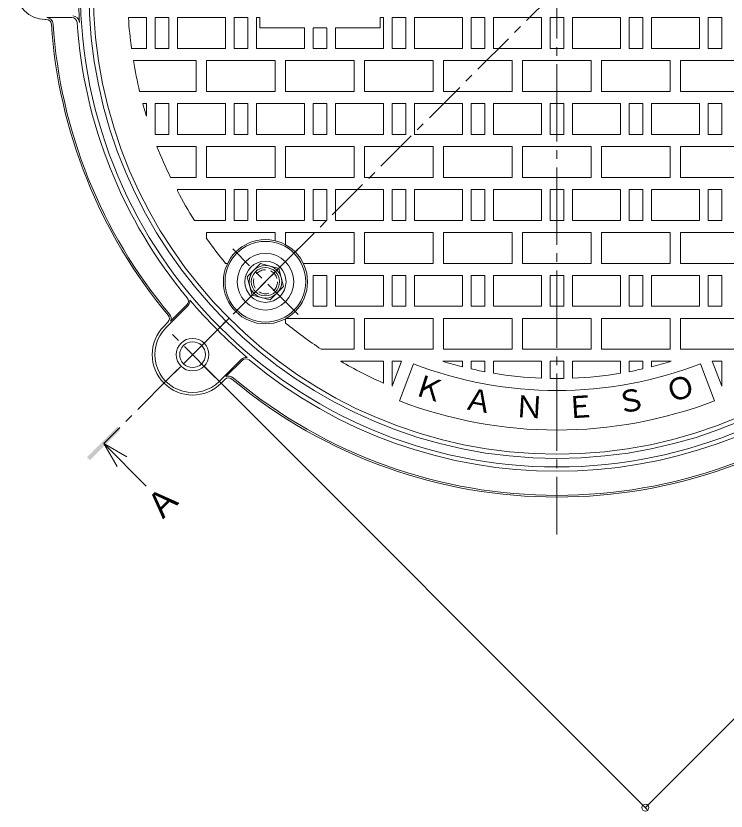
# Model space of a CAD drawing. Units: millimetres, scale not verified. Extents: x -839 to 950, y -677 to 661.
# Drawn here: x -663.9 to -250.4, y -139.1 to 323.7 of the extents above; entities that cross this region are included whole.
import ezdxf
from ezdxf.enums import TextEntityAlignment as Align

# ---------------------------------------------------------------- set-up
doc = ezdxf.new("R2010")
doc.units = ezdxf.units.MM
doc.header["$LTSCALE"] = 5
doc.header["$PDMODE"] = 32
doc.header["$PDSIZE"] = 4
for name, pattern in [('CHAIN1', [8, 5, -1, 1, -1]), ('CHAIN2', [12, 9, -1, 1, -1]), ('DASHED1', [1.8, 1.2, -0.6])]:
    doc.linetypes.add(name, pattern=pattern)
for name, color, linetype, lineweight in [('8-1', 2, 'Continuous', 9), ('8-2', 3, 'Continuous', 9), ('8-3', 4, 'Continuous', 9), ('8-4', 7, 'Continuous', 9), ('8-5', 7, 'Continuous', 9)]:
    doc.layers.add(name, color=color, linetype=linetype, lineweight=lineweight)
doc.layers.add('8-F', color=7, linetype='Continuous')
doc.styles.add('ＭＳ ゴシック', font='')
doc.styles.get('ＭＳ ゴシック').set_extended_font_data('MS Gothic')

msp = doc.modelspace()

# ---------------------------------------------------------------- linework, layer by layer
at = {"layer": '8-1'}
for p, q in [((-646.204, 321.689), (-646.876, 321.689)), ((-645.904, 322.689), (-631.237, 322.689)), ((-563.71, 154.967), (-576.564, 142.113)), ((-564.275, 155.533), (-573.806, 146.002)), ((-575.375, 145.423), (-577.624, 143.173)), ((-532.597, 123.855), (-545.451, 111)), ((-532.031, 123.289), (-541.562, 113.758)), ((-542.141, 112.189), (-544.39, 109.94))]:
    msp.add_line(p, q, dxfattribs=at)
at = {"layer": '8-1', "linetype": 'CHAIN1'}
for p, q in [((-541.437, 146.128), (-580.578, 106.986)), ((-547.991, 113.54), (-574.024, 139.573))]:
    msp.add_line(p, q, dxfattribs=at)
at = {"layer": '8-1'}
for centre, radius in [((-348.876, 338.689), 277.5), ((-348.876, 338.689), 272.5), ((-561.007, 126.557), 9.5), ((-561.007, 126.557), 7.5)]:
    msp.add_circle(centre, radius, dxfattribs=at)
for centre, radius, start, end in [((-298.875, 338.689), 328.5, 176.72417, 183.27583), ((-646.876, 338.689), 17, 90, 270), ((-646.204, 318.689), 3, 3.84825, 90), ((-646.204, 318.7), 4, 3.84608, 85.69871), ((-631.237, 319.689), 3, 3.84961, 90), ((-630.832, 319.689), 4, 3.27583, 89.81297), ((-348.876, 338.689), 280, 183.84961, 219.76934), ((-348.876, 338.689), 295, 183.84825, 219.89816), ((-348.876, 338.689), 294, 183.84608, 219.89816), ((-566.397, 157.654), 3, 315, 39.76934), ((-566.397, 157.654), 3.8, 315, 9.22818), ((-313.52, 374.044), 329.583, 220.89753, 229.10251), ((-577.497, 147.544), 3, 315.00662, 39.89816), ((-577.497, 147.544), 4, 337.32806, 39.89816), ((-561.007, 126.557), 23.5, 135.00026, 315), ((-561.007, 126.557), 22, 134.99973, 315), ((-529.91, 121.167), 3.8, 80.77196, 135), ((-529.91, 121.167), 3, 50.23071, 135), ((-348.876, 338.689), 280, 230.23071, 309.76929), ((-540.02, 110.067), 3, 50.10187, 134.99767), ((-540.02, 110.067), 4, 50.10187, 112.67146), ((-348.876, 338.689), 295, 230.10187, 309.89813), ((-348.876, 338.689), 294, 230.10187, 309.89813)]:
    msp.add_arc(centre, radius, start, end, dxfattribs=at)
at = {"layer": '8-2', "linetype": 'CHAIN2'}
for p, q in [((-348.876, 655.532), (-348.876, 21.845)), ((-537.345, 150.219), (-499.817, 187.747))]:
    msp.add_line(p, q, dxfattribs=at)
at = {"layer": '8-2'}
for p, q in [((-598.363, 322.689), (-587.875, 322.689)), ((-587.875, 304.689), (-587.875, 322.689)), ((-582.875, 304.689), (-582.875, 322.689)), ((-582.875, 322.689), (-574.875, 322.689)), ((-574.875, 304.689), (-574.875, 322.689)), ((-569.875, 304.689), (-569.875, 322.689)), ((-569.875, 322.689), (-541.875, 322.689)), ((-541.875, 304.689), (-541.875, 322.689)), ((-536.875, 304.689), (-536.875, 322.689)), ((-528.875, 322.689), (-536.875, 322.689)), ((-528.875, 304.689), (-528.875, 322.689)), ((-523.875, 304.689), (-523.875, 322.689)), ((-521.875, 322.689), (-523.875, 322.689)), ((-521.875, 316.689), (-521.875, 322.689)), ((-449.875, 304.688), (-449.875, 322.689)), ((-444.875, 304.688), (-444.875, 322.689)), ((-444.875, 322.689), (-436.875, 322.689)), ((-436.875, 304.688), (-436.875, 322.689)), ((-431.875, 304.688), (-431.875, 322.688)), ((-431.875, 322.688), (-403.875, 322.688)), ((-403.875, 304.688), (-403.875, 322.688)), ((-398.875, 304.688), (-398.875, 322.688)), ((-398.875, 322.688), (-390.875, 322.688)), ((-390.875, 304.688), (-390.875, 322.688)), ((-385.875, 304.688), (-385.875, 322.688)), ((-357.875, 322.688), (-385.875, 322.688)), ((-357.875, 304.688), (-357.875, 322.688)), ((-352.875, 304.688), (-352.875, 322.688)), ((-344.876, 322.688), (-352.875, 322.688)), ((-344.876, 304.688), (-344.876, 322.688)), ((-339.876, 304.688), (-339.876, 322.688)), ((-311.876, 322.688), (-339.876, 322.688)), ((-311.876, 304.688), (-311.876, 322.688)), ((-306.876, 304.688), (-306.876, 322.688)), ((-298.876, 322.688), (-306.876, 322.688)), ((-298.876, 304.688), (-298.876, 322.688)), ((-293.876, 304.688), (-293.876, 322.688)), ((-265.876, 322.688), (-293.876, 322.688)), ((-265.876, 304.688), (-265.876, 322.688)), ((-260.876, 304.688), (-260.876, 322.689)), ((-252.876, 322.689), (-260.876, 322.689)), ((-252.876, 304.688), (-252.876, 322.689)), ((-521.875, 316.689), (-495.875, 316.689)), ((-495.875, 304.689), (-495.875, 316.689)), ((-490.875, 304.689), (-490.875, 316.689)), ((-490.875, 316.689), (-482.875, 316.689)), ((-482.875, 304.689), (-482.875, 316.689)), ((-477.875, 304.689), (-477.875, 316.689)), ((-477.875, 316.689), (-451.876, 316.689)), ((-596.553, 304.689), (-587.875, 304.689)), ((-582.875, 304.689), (-574.875, 304.689)), ((-569.875, 304.689), (-541.875, 304.689)), ((-536.875, 304.689), (-528.875, 304.689)), ((-523.875, 304.689), (-495.875, 304.689)), ((-490.875, 304.689), (-482.875, 304.689)), ((-477.875, 304.689), (-449.875, 304.689)), ((-444.875, 304.688), (-436.875, 304.688)), ((-431.875, 304.688), (-403.875, 304.688)), ((-398.875, 304.688), (-390.875, 304.688)), ((-385.875, 304.688), (-357.875, 304.688)), ((-352.875, 304.688), (-348.876, 304.688)), ((-344.876, 304.688), (-348.876, 304.688)), ((-311.876, 304.688), (-339.876, 304.688)), ((-298.876, 304.688), (-306.876, 304.688)), ((-265.876, 304.688), (-293.876, 304.688)), ((-252.876, 304.688), (-260.876, 304.688)), ((-595.491, 297.689), (-558.876, 297.689)), ((-552.876, 297.689), (-512.876, 297.689)), ((-552.876, 279.688), (-552.876, 297.689)), ((-506.876, 297.689), (-466.876, 297.689)), ((-506.876, 279.688), (-506.876, 297.689)), ((-460.876, 297.688), (-420.876, 297.688)), ((-460.876, 279.688), (-460.876, 297.688)), ((-420.876, 279.688), (-420.876, 297.688)), ((-414.876, 297.688), (-374.876, 297.688)), ((-414.876, 279.688), (-414.876, 297.688)), ((-368.875, 297.688), (-328.876, 297.688)), ((-368.875, 279.688), (-368.875, 297.688)), ((-328.876, 279.688), (-328.876, 297.688)), ((-282.876, 297.688), (-322.875, 297.688)), ((-282.876, 279.688), (-282.876, 297.688)), ((-236.875, 297.688), (-276.875, 297.688)), ((-276.875, 279.688), (-276.875, 297.688)), ((-460.876, 279.688), (-420.876, 279.688)), ((-368.875, 279.688), (-328.876, 279.688)), ((-236.875, 279.688), (-276.875, 279.688)), ((-590.006, 272.688), (-587.875, 272.688)), ((-587.875, 265.346), (-587.875, 272.688)), ((-582.875, 254.688), (-582.875, 272.688)), ((-582.875, 272.688), (-574.875, 272.688)), ((-574.875, 254.688), (-574.875, 272.688)), ((-569.875, 254.688), (-569.875, 272.688)), ((-569.875, 272.688), (-541.875, 272.688)), ((-541.875, 254.688), (-541.875, 272.688)), ((-536.875, 254.688), (-536.875, 272.688)), ((-536.875, 272.688), (-528.875, 272.688)), ((-528.875, 254.688), (-528.875, 272.688)), ((-523.875, 254.688), (-523.875, 272.688)), ((-523.875, 272.688), (-495.875, 272.688)), ((-495.875, 254.688), (-495.875, 272.688)), ((-490.875, 254.688), (-490.875, 272.688)), ((-490.875, 272.688), (-482.875, 272.688)), ((-482.875, 254.688), (-482.875, 272.688)), ((-477.875, 254.688), (-477.875, 272.688)), ((-477.875, 272.688), (-449.875, 272.688)), ((-449.875, 254.688), (-449.875, 272.688)), ((-444.875, 254.688), (-444.875, 272.688)), ((-444.875, 272.688), (-436.875, 272.688)), ((-436.875, 254.688), (-436.875, 272.688)), ((-431.875, 254.688), (-431.875, 272.688)), ((-431.875, 272.688), (-403.875, 272.688)), ((-403.875, 254.688), (-403.875, 272.688)), ((-398.875, 254.688), (-398.875, 272.688)), ((-398.875, 272.688), (-390.875, 272.688)), ((-390.875, 254.688), (-390.875, 272.688)), ((-385.875, 254.688), (-385.875, 272.688)), ((-357.875, 272.688), (-385.875, 272.688)), ((-357.875, 254.688), (-357.875, 272.688)), ((-352.875, 254.688), (-352.875, 272.688)), ((-344.876, 272.688), (-352.875, 272.688)), ((-344.876, 254.688), (-344.876, 272.688)), ((-339.876, 254.688), (-339.876, 272.688)), ((-311.876, 272.688), (-339.876, 272.688)), ((-311.876, 254.688), (-311.876, 272.688)), ((-306.876, 254.688), (-306.876, 272.688)), ((-298.876, 272.688), (-306.876, 272.688)), ((-298.876, 254.688), (-298.876, 272.688)), ((-293.876, 254.688), (-293.876, 272.688)), ((-265.876, 272.688), (-293.876, 272.688)), ((-265.876, 254.688), (-265.876, 272.688)), ((-260.876, 254.688), (-260.876, 272.688)), ((-252.876, 272.688), (-260.876, 272.688)), ((-252.876, 254.688), (-252.876, 272.688)), ((-582.875, 254.688), (-574.875, 254.688)), ((-569.875, 254.688), (-541.875, 254.688)), ((-536.875, 254.688), (-528.875, 254.688)), ((-523.875, 254.688), (-495.875, 254.688)), ((-490.875, 254.688), (-482.875, 254.688)), ((-477.875, 254.688), (-449.875, 254.688)), ((-444.875, 254.688), (-436.875, 254.688)), ((-431.875, 254.688), (-403.875, 254.688)), ((-398.875, 254.688), (-390.875, 254.688)), ((-385.875, 254.688), (-357.875, 254.688)), ((-352.875, 254.688), (-348.876, 254.688)), ((-344.876, 254.688), (-348.876, 254.688)), ((-311.876, 254.688), (-339.876, 254.688)), ((-298.876, 254.688), (-306.876, 254.688)), ((-265.876, 254.688), (-293.876, 254.688)), ((-252.876, 254.688), (-260.876, 254.688)), ((-581.725, 247.688), (-558.876, 247.688)), ((-558.876, 229.688), (-558.876, 247.688)), ((-552.876, 247.688), (-512.876, 247.688)), ((-552.876, 229.688), (-552.876, 247.688)), ((-506.876, 247.688), (-466.876, 247.688)), ((-506.876, 229.688), (-506.876, 247.688)), ((-460.876, 247.688), (-420.876, 247.688)), ((-460.876, 229.688), (-460.876, 247.688)), ((-414.876, 247.688), (-374.875, 247.688)), ((-414.876, 229.688), (-414.876, 247.688)), ((-368.875, 247.688), (-348.876, 247.688)), ((-368.875, 229.688), (-368.875, 247.688)), ((-328.876, 247.688), (-348.876, 247.688)), ((-328.876, 229.688), (-328.876, 247.688)), ((-282.875, 247.688), (-322.876, 247.688)), ((-282.875, 229.688), (-282.875, 247.688)), ((-236.875, 247.688), (-276.875, 247.688)), ((-573.862, 229.688), (-558.876, 229.688)), ((-368.875, 229.688), (-348.876, 229.688)), ((-328.876, 229.688), (-348.876, 229.688)), ((-569.875, 222.688), (-541.875, 222.688)), ((-569.875, 221.816), (-569.875, 222.688)), ((-541.875, 204.688), (-541.875, 222.688)), ((-536.875, 204.688), (-536.875, 222.688)), ((-536.875, 222.688), (-528.875, 222.688)), ((-528.875, 204.688), (-528.875, 222.688)), ((-523.875, 204.688), (-523.875, 222.688)), ((-523.875, 222.688), (-495.875, 222.688)), ((-495.875, 204.688), (-495.875, 222.688)), ((-490.875, 204.688), (-490.875, 222.688)), ((-490.875, 222.688), (-482.875, 222.688)), ((-482.875, 204.688), (-482.875, 222.688)), ((-477.875, 204.688), (-477.875, 222.688)), ((-477.875, 222.688), (-449.875, 222.688)), ((-449.875, 204.688), (-449.875, 222.688)), ((-444.875, 204.688), (-444.875, 222.688)), ((-444.875, 222.688), (-436.875, 222.688)), ((-436.875, 204.688), (-436.875, 222.688)), ((-431.875, 204.688), (-431.875, 222.688)), ((-431.875, 222.688), (-403.875, 222.688)), ((-403.875, 204.688), (-403.875, 222.688)), ((-398.875, 204.688), (-398.875, 222.688)), ((-398.875, 222.688), (-390.875, 222.688)), ((-390.875, 204.688), (-390.875, 222.688)), ((-385.875, 204.688), (-385.875, 222.688)), ((-385.875, 222.688), (-357.875, 222.688)), ((-357.875, 204.688), (-357.875, 222.688)), ((-352.875, 204.688), (-352.875, 222.688)), ((-352.875, 222.688), (-348.876, 222.688)), ((-344.876, 222.688), (-348.876, 222.688)), ((-344.876, 204.688), (-344.876, 222.688)), ((-339.876, 204.688), (-339.876, 222.688)), ((-311.876, 222.688), (-339.876, 222.688)), ((-311.876, 204.688), (-311.876, 222.688)), ((-306.876, 204.688), (-306.876, 222.688)), ((-298.876, 222.688), (-306.876, 222.688)), ((-298.876, 204.688), (-298.876, 222.688)), ((-293.876, 204.688), (-293.876, 222.688)), ((-265.876, 222.688), (-293.876, 222.688)), ((-265.876, 204.688), (-265.876, 222.688)), ((-260.876, 204.688), (-260.876, 222.688)), ((-252.876, 222.688), (-260.876, 222.688)), ((-252.876, 204.688), (-252.876, 222.688)), ((-559.929, 204.688), (-541.875, 204.688)), ((-536.875, 204.688), (-528.875, 204.688)), ((-523.875, 204.688), (-495.875, 204.688)), ((-490.875, 204.688), (-482.875, 204.688)), ((-477.875, 204.688), (-449.875, 204.688)), ((-444.875, 204.688), (-436.875, 204.688)), ((-431.875, 204.688), (-403.875, 204.688)), ((-398.875, 204.688), (-390.875, 204.688)), ((-385.875, 204.688), (-357.875, 204.688)), ((-352.875, 204.688), (-348.876, 204.688)), ((-344.876, 204.688), (-348.876, 204.688)), ((-311.876, 204.688), (-339.876, 204.688)), ((-298.876, 204.688), (-306.876, 204.688)), ((-265.876, 204.688), (-293.876, 204.688)), ((-252.876, 204.688), (-260.876, 204.688)), ((-552.876, 197.688), (-512.876, 197.688)), ((-552.876, 194.176), (-552.876, 197.688)), ((-512.876, 192.81), (-512.876, 197.688)), ((-506.876, 197.688), (-466.876, 197.688)), ((-506.876, 190.506), (-506.876, 197.688)), ((-466.876, 179.688), (-466.876, 197.688)), ((-460.876, 197.688), (-420.876, 197.688)), ((-460.876, 179.688), (-460.876, 197.688)), ((-414.876, 197.688), (-374.875, 197.688)), ((-414.876, 179.688), (-414.876, 197.688)), ((-368.875, 197.688), (-348.876, 197.688)), ((-368.875, 179.688), (-368.875, 197.688)), ((-328.876, 197.688), (-348.876, 197.688)), ((-328.876, 179.688), (-328.876, 197.688)), ((-282.875, 197.688), (-322.876, 197.688)), ((-282.875, 179.688), (-282.875, 197.688)), ((-236.875, 197.688), (-276.875, 197.688)), ((-541.797, 179.688), (-540.619, 179.688)), ((-496.544, 179.688), (-466.876, 179.688)), ((-368.875, 179.688), (-348.876, 179.688)), ((-328.876, 179.688), (-348.876, 179.688)), ((-490.875, 154.688), (-490.875, 172.688)), ((-490.875, 172.688), (-482.875, 172.688)), ((-482.875, 154.688), (-482.875, 172.688)), ((-477.875, 172.688), (-449.875, 172.688)), ((-477.875, 154.688), (-477.875, 172.688)), ((-449.875, 154.688), (-449.875, 172.688)), ((-444.875, 154.688), (-444.875, 172.688)), ((-444.875, 172.688), (-436.875, 172.688)), ((-436.875, 154.688), (-436.875, 172.688)), ((-431.875, 154.688), (-431.875, 172.688)), ((-431.875, 172.688), (-403.875, 172.688)), ((-403.875, 154.688), (-403.875, 172.688)), ((-398.875, 154.688), (-398.875, 172.688)), ((-398.875, 172.688), (-390.875, 172.688)), ((-390.875, 154.688), (-390.875, 172.688)), ((-385.875, 154.688), (-385.875, 172.688)), ((-385.875, 172.688), (-357.875, 172.688)), ((-357.875, 154.688), (-357.875, 172.688)), ((-352.875, 154.688), (-352.875, 172.688)), ((-352.875, 172.688), (-348.876, 172.688)), ((-344.876, 172.688), (-348.876, 172.688)), ((-344.876, 154.688), (-344.876, 172.688)), ((-339.876, 154.688), (-339.876, 172.688)), ((-311.876, 172.688), (-339.876, 172.688)), ((-311.876, 154.688), (-311.876, 172.688)), ((-306.876, 154.688), (-306.876, 172.688)), ((-298.876, 172.688), (-306.876, 172.688)), ((-298.876, 154.688), (-298.876, 172.688)), ((-293.876, 154.688), (-293.876, 172.688)), ((-265.876, 172.688), (-293.876, 172.688)), ((-265.876, 154.688), (-265.876, 172.688)), ((-260.876, 154.688), (-260.876, 172.688)), ((-252.876, 172.688), (-260.876, 172.688)), ((-252.876, 154.688), (-252.876, 172.688)), ((-490.875, 154.688), (-482.875, 154.688)), ((-477.875, 154.688), (-449.875, 154.688)), ((-444.875, 154.688), (-436.875, 154.688)), ((-431.875, 154.688), (-403.875, 154.688)), ((-398.875, 154.688), (-390.875, 154.688)), ((-385.875, 154.688), (-357.875, 154.688)), ((-352.875, 154.688), (-348.876, 154.688)), ((-344.876, 154.688), (-348.876, 154.688)), ((-311.876, 154.688), (-339.876, 154.688)), ((-298.876, 154.688), (-306.876, 154.688)), ((-265.876, 154.688), (-293.876, 154.688)), ((-252.876, 154.688), (-260.876, 154.688)), ((-506.876, 144.947), (-506.876, 147.46)), ((-506.467, 147.688), (-466.876, 147.688)), ((-466.876, 129.688), (-466.876, 147.688)), ((-460.876, 147.688), (-420.876, 147.688)), ((-460.876, 129.688), (-460.876, 147.688)), ((-414.876, 147.688), (-374.875, 147.688)), ((-414.876, 129.688), (-414.876, 147.688)), ((-368.875, 147.688), (-348.876, 147.688)), ((-368.875, 129.688), (-368.875, 147.688)), ((-328.876, 147.688), (-348.876, 147.688)), ((-328.876, 129.688), (-328.876, 147.688)), ((-282.875, 147.688), (-322.876, 147.688)), ((-282.875, 129.688), (-282.875, 147.688)), ((-236.875, 147.688), (-276.875, 147.688)), ((-486.056, 129.688), (-466.876, 129.688)), ((-368.875, 129.688), (-348.876, 129.688)), ((-328.876, 129.688), (-348.876, 129.688)), ((-474.746, 122.688), (-449.875, 122.688)), ((-449.875, 109.999), (-449.875, 122.688)), ((-444.875, 122.688), (-439.289, 122.688)), ((-444.875, 108.134), (-444.875, 122.688)), ((-444.875, 108.134), (-439.289, 122.688)), ((-440.618, 99.692), (-432.375, 121.165)), ((-415.355, 122.688), (-403.875, 122.688)), ((-403.875, 119.483), (-403.875, 122.688)), ((-398.875, 122.688), (-390.875, 122.688)), ((-398.875, 118.289), (-398.875, 122.688)), ((-390.875, 116.626), (-390.875, 122.688)), ((-385.875, 122.688), (-357.875, 122.688)), ((-385.875, 115.738), (-385.875, 122.688)), ((-357.875, 112.868), (-357.875, 122.688)), ((-352.875, 122.688), (-348.876, 122.688)), ((-352.875, 112.724), (-352.875, 122.688)), ((-344.876, 122.688), (-348.876, 122.688)), ((-344.876, 112.724), (-344.876, 122.688)), ((-311.876, 122.688), (-339.876, 122.688)), ((-339.876, 112.868), (-339.876, 122.688)), ((-311.876, 115.738), (-311.876, 122.688)), ((-298.876, 122.688), (-306.876, 122.688)), ((-306.876, 116.626), (-306.876, 122.688)), ((-298.876, 118.289), (-298.876, 122.688)), ((-293.876, 119.483), (-293.876, 122.688)), ((-282.396, 122.688), (-293.876, 122.688)), ((-257.133, 99.692), (-265.376, 121.165)), ((-252.876, 122.688), (-258.462, 122.688)), ((-252.876, 108.134), (-258.462, 122.688)), ((-252.876, 108.134), (-252.876, 122.688))]:
    msp.add_line(p, q, dxfattribs=at)
at = {"layer": '8-2', "linetype": 'CHAIN1'}
msp.add_line((-499.5, 149.902), (-537.663, 188.065), dxfattribs=at)
at = {"layer": '8-2'}
for points in [[(-451.875, 316.689), (-451.875, 322.689), (-449.875, 322.689)], [(-591.814, 279.688), (-558.876, 279.688), (-558.876, 297.689)], [(-552.876, 279.688), (-512.876, 279.688), (-512.876, 297.689)], [(-506.876, 279.688), (-466.876, 279.688), (-466.876, 297.689)], [(-414.876, 279.688), (-374.876, 279.688), (-374.876, 297.688)], [(-282.876, 279.688), (-322.875, 279.688), (-322.875, 297.688)], [(-552.876, 229.688), (-512.876, 229.688), (-512.876, 247.688)], [(-506.876, 229.688), (-466.876, 229.688), (-466.876, 247.688)], [(-460.876, 229.688), (-420.876, 229.688), (-420.876, 247.688)], [(-414.876, 229.688), (-374.875, 229.688), (-374.875, 247.688)], [(-282.875, 229.688), (-322.876, 229.688), (-322.876, 247.688)], [(-236.875, 229.688), (-276.875, 229.688), (-276.875, 247.688)], [(-460.876, 179.688), (-420.876, 179.688), (-420.876, 197.688)], [(-414.876, 179.688), (-374.875, 179.688), (-374.875, 197.688)], [(-282.875, 179.688), (-322.876, 179.688), (-322.876, 197.688)], [(-236.875, 179.688), (-276.875, 179.688), (-276.875, 197.688)], [(-460.876, 129.688), (-420.876, 129.688), (-420.876, 147.688)], [(-414.876, 129.688), (-374.875, 129.688), (-374.875, 147.688)], [(-282.875, 129.688), (-322.876, 129.688), (-322.876, 147.688)], [(-236.875, 129.688), (-276.875, 129.688), (-276.875, 147.688)]]:
    msp.add_lwpolyline(points, dxfattribs=at)
for centre, radius in [((-348.876, 338.689), 270), ((-518.581, 168.983), 24.5), ((-518.581, 168.983), 23.5), ((-518.581, 168.983), 16.5)]:
    msp.add_circle(centre, radius, dxfattribs=at)
at = {"layer": '8-2', "linetype": 'DASHED1'}
msp.add_circle((-518.581, 168.983), 7, dxfattribs=at)
at = {"layer": '8-2'}
for radius, start, end in [(250, 183.66946, 187.81648), (250, 189.43919, 193.65065), (250, 195.30763, 197.06003), (250, 201.34618, 205.84908), (250, 207.87151, 212.41194), (250, 215.31355, 219.49435), (250, 230.80212, 236.72057), (250, 239.76924, 246.17159), (233, 249, 291.00002), (226, 252.89305, 255.91493), (226, 284.08507, 287.10695), (226, 257.21822, 259.28987), (226, 260.57732, 267.71771), (226, 272.28229, 279.42268), (226, 280.71013, 282.78178), (226, 268.98587, 270), (226, 270, 271.01413), (256, 249, 291)]:
    msp.add_arc((-348.876, 338.689), radius, start, end, dxfattribs=at)
at = {"layer": '8-3', "color": 2}
msp.add_lwpolyline([(-529.177, 171.822), (-526.338, 161.226), (-515.742, 158.387), (-507.985, 166.144), (-510.824, 176.74), (-521.42, 179.579)], close=True, dxfattribs=at)
at = {"layer": '8-3'}
msp.add_circle((-518.581, 168.983), 12, dxfattribs=at)
msp.add_circle((-518.581, 168.983), 12, dxfattribs=at)
at = {"layer": '8-3', "color": 2}
for radius in [9.5, 8.25]:
    msp.add_circle((-518.581, 168.983), radius, dxfattribs=at)
at = {"layer": '8-4'}
for p, q in [((-297.396, -137.054), (126.867, 287.209)), ((-296.336, -138.115), (-553.936, 119.486))]:
    msp.add_line(p, q, dxfattribs=at)
for p in [(-297.396, -137.054), (-297.395, -137.054)]:
    msp.add_point(p, dxfattribs=at)
at = {"layer": '8-5', "color": 4, "linetype": 'CHAIN1'}
msp.add_line((-348.876, 338.689), (-612.698, 74.866), dxfattribs=at)
at = {"layer": '8-5', "color": 4}
for q in [(-587.949, 50.118), (-604.92, 61.431), (-599.263, 67.088)]:
    msp.add_line((-612.698, 74.866), q, dxfattribs=at)
msp.add_solid([(-620.653, 65.144), (-602.975, 82.821), (-622.421, 66.911), (-604.743, 84.589)], dxfattribs=at)

# ---------------------------------------------------------------- texts
at = {"layer": '8-5', "color": 2, "style": 'ＭＳ ゴシック'}
msp.add_text('Ａ', height=14.66, rotation=45, dxfattribs=at).set_placement((-577.342, 25.369), align=Align.BOTTOM_LEFT)
at = {"layer": '8-F', "style": 'ＭＳ ゴシック'}
for s, rotation, p in [('Ｋ', 342.5, (-434.536, 99.895)), ('Ｏ', 17.5, (-282.229, 94.633)), ('Ｓ', 10.5, (-312.491, 88.189)), ('Ａ', 349.5, (-404.791, 91.378)), ('Ｎ', 356.5, (-374.23, 86.549)), ('Ｅ', 3.5, (-343.312, 85.481))]:
    msp.add_text(s, height=12.83, rotation=rotation, dxfattribs=at).set_placement(p, align=Align.BOTTOM_LEFT)

doc.saveas('drawing.dxf')
